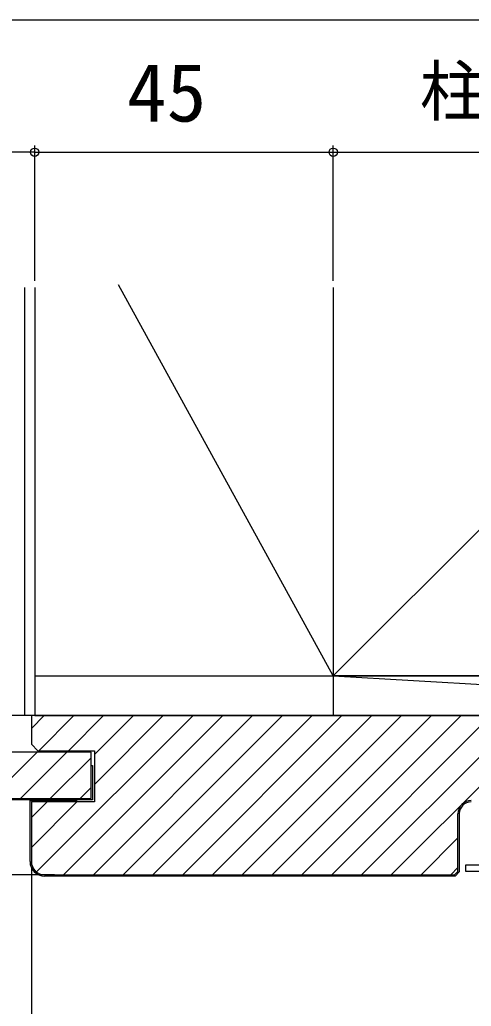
# Model space of a CAD drawing. Units: millimetres, scale not verified. Extents: x -525 to 525, y -783 to 779.
# Drawn here: x -423.8 to -355.8, y 449.2 to 598 of the extents above; entities that cross this region are included whole.
import ezdxf
from ezdxf.enums import TextEntityAlignment as Align

# ---------------------------------------------------------------- set-up
doc = ezdxf.new("R2010")
doc.units = ezdxf.units.MM
doc.header["$LTSCALE"] = 4
for name, color, linetype in [('0-3_YKK_11E', 7, 'Continuous'), ('0-7_YKK_D', 6, 'Continuous'), ('0-9_YSS_K', 3, 'Continuous'), ('0-A_YSS_KE', 3, 'Continuous')]:
    doc.layers.add(name, color=color, linetype=linetype)
doc.styles.add('ＭＳ ゴシック', font='')
doc.styles.get('ＭＳ ゴシック').set_extended_font_data('MS Gothic')

msp = doc.modelspace()

# ---------------------------------------------------------------- linework, layer by layer
at = {"layer": '0-3_YKK_11E'}
msp.add_lwpolyline([(-352.565, 460.248), (-352.565, 469.548), (-356.565, 469.548), (-356.565, 470.548), (-352.565, 470.548), (-352.565, 477.248)], dxfattribs=at)
at = {"layer": '0-7_YKK_D'}
for p, q in [((-434.065, 598.048), (-214.065, 598.048)), ((-421.565, 558.665), (-421.565, 579.048)), ((-421.565, 558.665), (-421.565, 579.048)), ((-376.565, 558.665), (-376.565, 579.048)), ((-376.565, 558.665), (-376.565, 579.048)), ((-421.565, 578.048), (-376.565, 578.048)), ((-376.565, 578.048), (-271.565, 578.048)), ((-418.565, 469.048), (-489.065, 469.048)), ((-418.565, 469.048), (-489.065, 469.048)), ((-422.065, 470.048), (-422.065, 358.948))]:
    msp.add_line(p, q, dxfattribs=at)
msp.add_lwpolyline([(-421.565, 578.048), (-434.065, 578.048), (-467.615, 578.048)], dxfattribs=at)
for centre in [(-421.565, 578.048), (-421.565, 578.048), (-376.565, 578.048), (-376.565, 578.048)]:
    msp.add_circle(centre, 0.637, dxfattribs=at)
at = {"layer": '0-9_YSS_K'}
for p, q in [((-423.065, 493.048), (-423.065, 557.665)), ((-421.565, 557.665), (-421.565, 523.048)), ((-376.565, 499.048), (-408.944, 558.048)), ((-317.798, 557.815), (-376.565, 499.048)), ((-376.565, 557.665), (-376.565, 523.048)), ((-376.565, 557.665), (-376.565, 493.048)), ((-421.565, 523.048), (-421.565, 493.048)), ((-421.565, 499.048), (-226.474, 499.048)), ((-376.565, 499.048), (-271.565, 493.048)), ((-271.565, 499.048), (-376.565, 499.048)), ((-422.065, 491.131), (-420.149, 493.048)), ((-421.565, 493.048), (-226.565, 493.048)), ((-421.284, 469.462), (-397.698, 493.048)), ((-420.959, 487.748), (-415.659, 493.048)), ((-417.208, 469.048), (-393.208, 493.048)), ((-416.469, 487.748), (-411.169, 493.048)), ((-412.718, 469.048), (-388.718, 493.048)), ((-412.565, 487.161), (-406.679, 493.048)), ((-412.565, 482.671), (-402.189, 493.048)), ((-408.228, 469.048), (-384.228, 493.048)), ((-403.738, 469.048), (-379.738, 493.048)), ((-399.248, 469.048), (-375.248, 493.048)), ((-394.758, 469.048), (-370.758, 493.048)), ((-390.268, 469.048), (-366.268, 493.048)), ((-385.777, 469.048), (-361.777, 493.048)), ((-381.287, 469.048), (-357.287, 493.048)), ((-376.797, 469.048), (-352.797, 493.048)), ((-372.307, 469.048), (-348.307, 493.048)), ((-367.817, 469.048), (-343.817, 493.048)), ((-428.19, 480.548), (-421.19, 487.548)), ((-423.7, 480.548), (-416.7, 487.548)), ((-419.21, 480.548), (-413.065, 486.692)), ((-414.719, 480.548), (-413.065, 482.201)), ((-422.065, 477.661), (-419.679, 480.048)), ((-422.065, 473.171), (-415.189, 480.048)), ((-363.327, 469.048), (-357.765, 474.609)), ((-358.837, 469.048), (-357.765, 470.119))]:
    msp.add_line(p, q, dxfattribs=at)
msp.add_lwpolyline([(-421.565, 557.665), (-421.565, 493.048), (-434.065, 493.048)], dxfattribs=at)
at = {"layer": '0-A_YSS_KE'}
for points in [[(-226.065, 493.048), (-422.065, 493.048), (-422.065, 488.748), (-421.065, 487.748), (-412.565, 487.748), (-412.565, 480.048), (-415.065, 480.048), (-422.065, 480.048), (-422.065, 471.048)], [(-443.065, 480.548), (-413.065, 480.548), (-413.065, 487.548), (-434.065, 487.548)], [(-413.065, 485.548), (-412.865, 485.548), (-412.865, 480.348), (-443.065, 480.348)], [(-422.265, 471.048), (-422.265, 480.248), (-415.265, 480.248), (-415.265, 480.048)], [(-420.065, 469.048), (-358.265, 469.048), (-357.765, 469.548), (-357.765, 478.248)], [(-357.565, 478.248), (-357.565, 469.465), (-358.183, 468.848), (-420.065, 468.848)]]:
    msp.add_lwpolyline(points, dxfattribs=at)
for centre, radius, start, end in [((-355.765, 478.248), 2, 90.00001, 179.99999), ((-355.765, 478.248), 1.8, 90.00001, 179.99999), ((-420.065, 471.048), 2.2, 180.00001, 269.99999), ((-420.065, 471.048), 2, 180.00001, 269.99999)]:
    msp.add_arc(centre, radius, start, end, dxfattribs=at)

# ---------------------------------------------------------------- texts
at = {"layer": '0-7_YKK_D', "style": 'ＭＳ ゴシック'}
for s, height, p in [('45', 8.798, (-407.656, 580.048)), ('柱寸法【105】', 7.331, (-363.526, 581.411))]:
    msp.add_text(s, height=height, dxfattribs=at).set_placement(p, align=Align.BOTTOM_LEFT)

doc.saveas('drawing.dxf')
